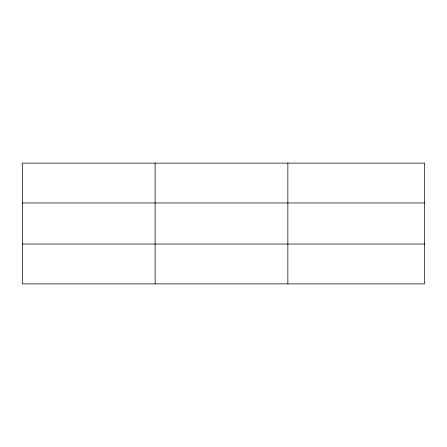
<?xml version="1.0" encoding="UTF-8"?>
<svg xmlns="http://www.w3.org/2000/svg" width="447" height="447" viewBox="0 0 447 447"><rect width="100%" height="100%" fill="white"/><g stroke="black" fill="none" stroke-linecap="round" stroke-linejoin="round"><path stroke-width="0.67" d="M155.109 283.884L155.109 163.116M287.868 283.884L287.868 163.116M424.65 202.966L424.65 163.116L22.35 163.116L22.35 283.884L424.65 283.884L424.65 202.966L22.35 202.966M22.35 244.034L424.65 244.034"/></g></svg>
